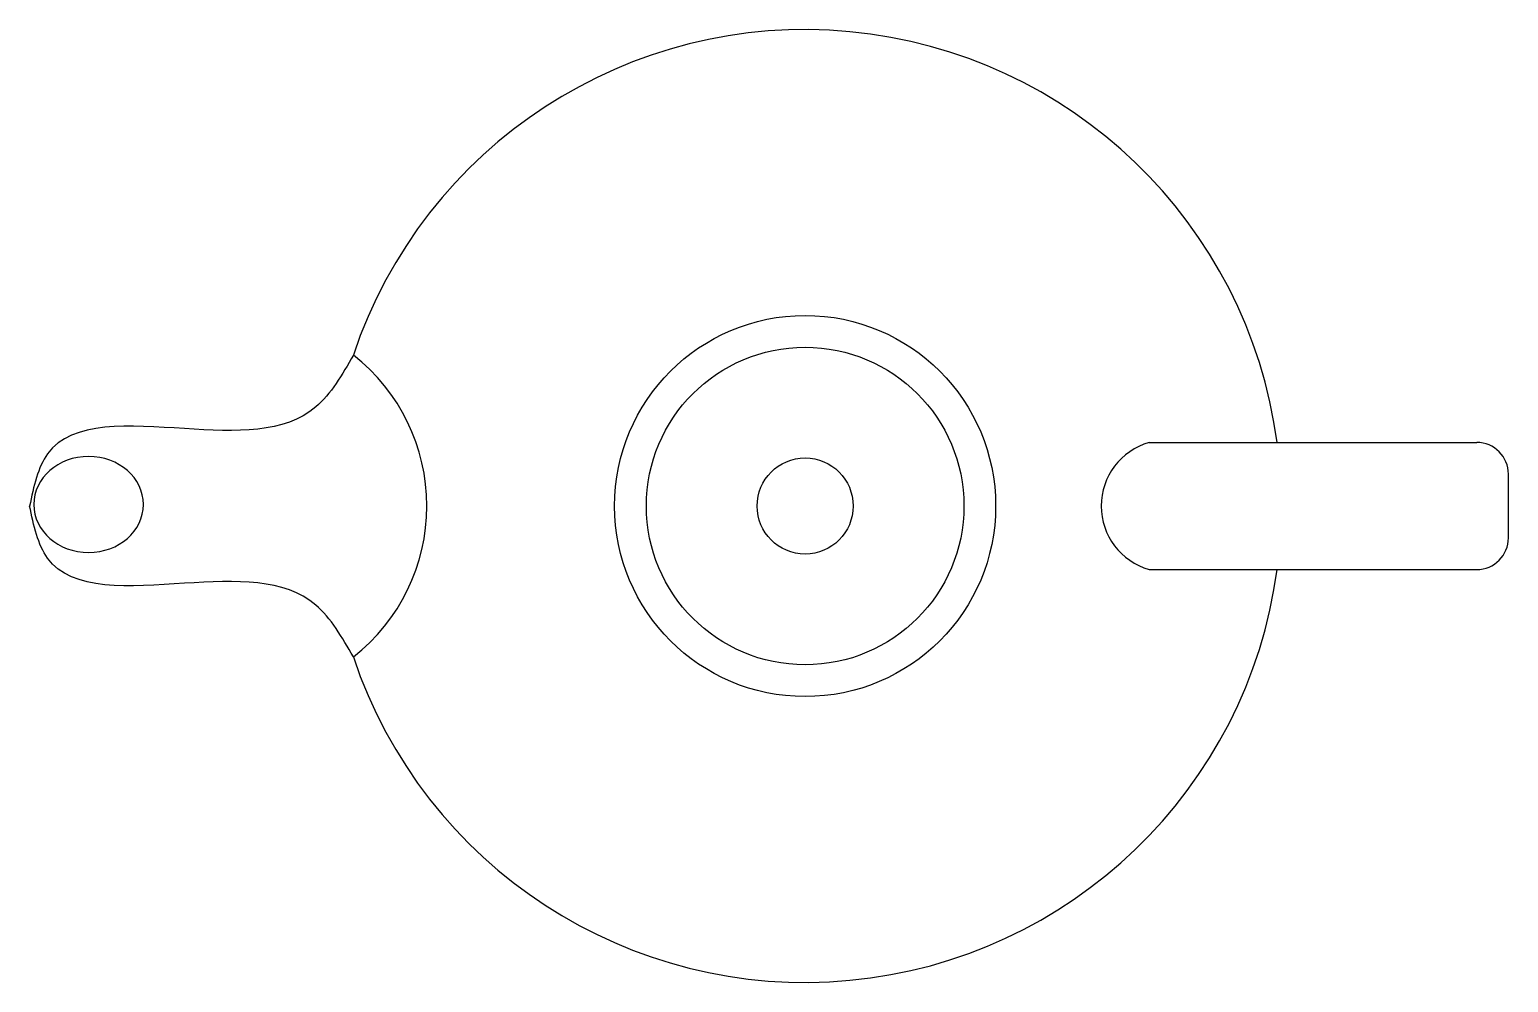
# Model space of a CAD drawing. Extents: x 124308 to 126637, y -20647 to -19147.
import ezdxf

# ---------------------------------------------------------------- set-up
doc = ezdxf.new("R2010")
doc.units = 0
doc.header["$LTSCALE"] = 20
doc.header["$MEASUREMENT"] = 0
doc.layers.add('LAYER1', color=2, linetype='CONTINUOUS')

msp = doc.modelspace()

# ---------------------------------------------------------------- linework, layer by layer
at = {"layer": 'LAYER1', "linetype": 'BYBLOCK', "ltscale": 2}
for p, q in [((126070.9, -19797.1), (126586.7, -19797.1)), ((126636.7, -19947.1), (126636.7, -19847.1)), ((126070.9, -19997.1), (126586.7, -19997.1))]:
    msp.add_line(p, q, dxfattribs=at)
for radius in [300, 250, 75.6]:
    msp.add_circle((125529.3, -19897.1), radius, dxfattribs=at)
for centre, radius, start, end in [((125529.3, -19897.1), 750, 7.6623, 161.5316), ((124631.9, -19897.1), 301.8, 308.0684, 51.9316), ((126099.6, -19897.1), 104, 105.9941, 254.0059), ((126586.7, -19847.1), 50, 360, 90), ((126586.7, -19947.1), 50, 270, 0), ((125529.3, -19897.1), 750, 198.4684, 352.3377)]:
    msp.add_arc(centre, radius, start, end, dxfattribs=at)
msp.add_ellipse((124401.1, -19894.7), major_axis=(86.3, 0), ratio=0.875775, start_param=-6.283185, end_param=0, dxfattribs=at)
for points in [[(124818, -19659.5), (124758.8, -19741.2), (124552.1, -19775.3), (124336.4, -19814.9), (124308.1, -19897.1)], [(124818, -20134.7), (124758.8, -20053), (124552.1, -20018.8), (124336.4, -19979.3), (124308.1, -19897.1)]]:
    msp.add_spline(points, degree=3, dxfattribs=at)

doc.saveas('drawing.dxf')
